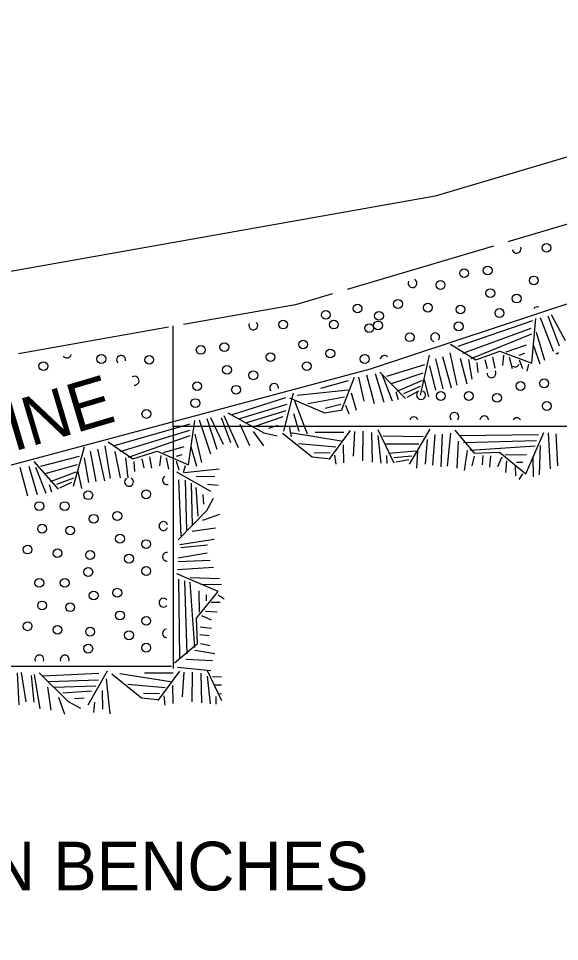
# Model space of a CAD drawing. Extents: x 997.6 to 1036.7, y 998.9 to 1022.6.
# Drawn here: x 1018.163 to 1020.382, y 1006.379 to 1010.166 of the extents above; entities that cross this region are included whole.
import ezdxf

# ---------------------------------------------------------------- set-up
doc = ezdxf.new("R2010")
doc.units = 0
doc.layers.add('Level 1', color=7, linetype='Continuous')

msp = doc.modelspace()

# ---------------------------------------------------------------- linework, layer by layer
at = {"layer": 'Level 1'}
for p, q in [((1023.7441, 1010.0953), (1019.6052, 1008.7269)), ((1018.7976, 1008.4912), (1018.7976, 1008.9045)), ((1019.6052, 1008.7269), (1013.981, 1007.2206)), ((1022.454, 1008.4912), (1018.7976, 1008.4912)), ((1018.7976, 1008.4912), (1018.7976, 1007.4992)), ((1018.79, 1007.5068), (1015.1355, 1007.5068))]:
    msp.add_line(p, q, dxfattribs=at)
for points in [[(1029.0033, 1012.8863), (1024.1867, 1010.7167), (1019.8715, 1009.4363), (1016.9586, 1008.9191), (1012.5591, 1007.8981), (1008.4331, 1006.3787)], [(1020.7697, 1009.4276), (1020.1705, 1009.2497)], [(1020.1106, 1009.232), (1019.5113, 1009.0542)], [(1019.4514, 1009.0364), (1019.2992, 1008.9912), (1018.8402, 1008.9097)], [(1019.9343, 1008.8293), (1020.0389, 1008.7647), (1020.1371, 1008.8012), (1020.2679, 1008.7515), (1020.2842, 1008.9352)], [(1019.9661, 1008.8218), (1020.272, 1008.9269)], [(1020.3019, 1008.9389), (1020.3559, 1008.8013)], [(1020.3333, 1008.9455), (1020.3807, 1008.8229)], [(1020.3482, 1008.9508), (1020.4048, 1008.8438)], [(1018.7787, 1008.8988), (1018.1632, 1008.7896)], [(1019.9857, 1008.7923), (1020.266, 1008.895)], [(1020.2867, 1008.8791), (1020.3208, 1008.7638)], [(1020.0198, 1008.7706), (1020.2679, 1008.8723)], [(1020.1632, 1008.7974), (1020.2462, 1008.8265)], [(1020.2732, 1008.8273), (1020.3007, 1008.7487)], [(1019.8474, 1008.7837), (1019.811, 1008.6204)], [(1019.8732, 1008.7689), (1019.9028, 1008.6464)], [(1019.9018, 1008.7793), (1019.9376, 1008.6508)], [(1019.9322, 1008.7944), (1019.9613, 1008.6609)], [(1019.9738, 1008.7725), (1020.0016, 1008.6666)], [(1020.0087, 1008.7668), (1020.0223, 1008.6852)], [(1020.0759, 1008.7671), (1020.0853, 1008.7299)], [(1020.1069, 1008.776), (1020.117, 1008.7306)], [(1020.152, 1008.7848), (1020.1487, 1008.7412)], [(1020.1748, 1008.7759), (1020.187, 1008.7297)], [(1020.2162, 1008.7842), (1020.2402, 1008.7922)], [(1020.2167, 1008.7652), (1020.2295, 1008.7301)], [(1019.6741, 1008.6976), (1019.8299, 1008.7461)], [(1019.8493, 1008.7399), (1019.8733, 1008.6408)], [(1020.043, 1008.7536), (1020.0475, 1008.7125)], [(1020.255, 1008.7467), (1020.2479, 1008.7187)], [(1019.5399, 1008.6933), (1019.4868, 1008.5554)], [(1019.5581, 1008.6945), (1019.5789, 1008.595)], [(1019.5902, 1008.7037), (1019.6212, 1008.5862)], [(1019.6265, 1008.7084), (1019.6608, 1008.5916)], [(1019.6448, 1008.7149), (1019.7506, 1008.606)], [(1019.6548, 1008.7042), (1019.6962, 1008.5972)], [(1019.6933, 1008.6679), (1019.8233, 1008.7117)], [(1019.4033, 1008.6487), (1019.5167, 1008.68)], [(1019.7163, 1008.6363), (1019.82, 1008.6811)], [(1019.7431, 1008.6269), (1019.8116, 1008.6567)], [(1019.8272, 1008.6837), (1019.8451, 1008.6137)], [(1019.0409, 1008.5403), (1019.2599, 1008.6109)], [(1019.2898, 1008.6282), (1019.2495, 1008.4726)], [(1019.3053, 1008.6201), (1019.5146, 1008.6422)], [(1019.3492, 1008.5863), (1019.5002, 1008.6129)], [(1019.527, 1008.6294), (1019.5484, 1008.5587)], [(1019.7103, 1008.6332), (1019.7197, 1008.6025)], [(1019.7568, 1008.6124), (1019.8046, 1008.6377)], [(1019.0707, 1008.5246), (1019.2649, 1008.5838)], [(1019.275, 1008.6097), (1019.4178, 1008.5475)], [(1019.2956, 1008.5964), (1019.3466, 1008.4617)], [(1019.421, 1008.5671), (1019.4845, 1008.5838)], [(1019.5045, 1008.5788), (1019.5185, 1008.5437)], [(1019.0048, 1008.5363), (1019.0643, 1008.406)], [(1019.0222, 1008.5472), (1019.1687, 1008.466), (1019.2244, 1008.4527)], [(1019.0948, 1008.5064), (1019.2605, 1008.5573)], [(1019.2911, 1008.5454), (1019.3124, 1008.4718)], [(1019.4178, 1008.5475), (1019.4841, 1008.5587)], [(1018.5312, 1008.4291), (1018.6324, 1008.359), (1018.7323, 1008.3902), (1018.8604, 1008.3338), (1018.8864, 1008.5164)], [(1018.5568, 1008.4133), (1018.8678, 1008.5023)], [(1018.9042, 1008.5192), (1018.9508, 1008.379)], [(1018.9358, 1008.5242), (1018.9769, 1008.3992)], [(1018.951, 1008.5287), (1019.002, 1008.4189)], [(1018.9946, 1008.5292), (1019.0332, 1008.4261)], [(1019.0714, 1008.5018), (1019.1098, 1008.4132)], [(1019.1381, 1008.4941), (1019.2492, 1008.5328)], [(1019.1899, 1008.4847), (1019.2287, 1008.4974)], [(1018.5807, 1008.3894), (1018.866, 1008.4772)], [(1018.8858, 1008.4603), (1018.9139, 1008.3434)], [(1019.1252, 1008.4714), (1019.1685, 1008.4117)], [(1019.2461, 1008.4642), (1019.3678, 1008.3668)], [(1019.273, 1008.4923), (1019.2814, 1008.4493)], [(1019.2783, 1008.4666), (1019.4862, 1008.4326)], [(1019.3796, 1008.4687), (1019.4974, 1008.4687)], [(1019.5234, 1008.475), (1019.4353, 1008.356)], [(1019.5413, 1008.4714), (1019.5351, 1008.3697)], [(1019.575, 1008.4721), (1019.5734, 1008.3504)], [(1019.6111, 1008.4667), (1019.6132, 1008.3451)], [(1019.6368, 1008.479), (1019.7028, 1008.3424)], [(1019.8502, 1008.4807), (1019.7648, 1008.3375)], [(1019.9006, 1008.4598), (1019.8947, 1008.3261)], [(1019.9343, 1008.4643), (1019.9207, 1008.3283)], [(1019.9519, 1008.4766), (1020.0312, 1008.3822), (1020.1351, 1008.3863), (1020.2442, 1008.2981), (1020.3172, 1008.4671)], [(1020.3352, 1008.4652), (1020.3438, 1008.3177)], [(1020.3673, 1008.462), (1020.3734, 1008.3302)], [(1018.6137, 1008.3659), (1018.8667, 1008.4545)], [(1019.3112, 1008.4222), (1019.4643, 1008.4082)], [(1019.6372, 1008.4552), (1019.649, 1008.3415)], [(1019.659, 1008.4535), (1019.8226, 1008.4504)], [(1019.8391, 1008.4387), (1019.8306, 1008.3369)], [(1019.8702, 1008.4592), (1019.8606, 1008.3332)], [(1019.9667, 1008.4311), (1019.9607, 1008.3213)], [(1019.9723, 1008.4551), (1020.2955, 1008.4587)], [(1019.9887, 1008.4255), (1020.2879, 1008.4347)], [(1018.4323, 1008.4063), (1018.3874, 1008.2452)], [(1018.4574, 1008.3903), (1018.4806, 1008.2664)], [(1018.4865, 1008.3992), (1018.5154, 1008.2689)], [(1018.5177, 1008.4126), (1018.5397, 1008.2778)], [(1018.5581, 1008.3887), (1018.5802, 1008.2814)], [(1018.7582, 1008.3852), (1018.8427, 1008.4098)], [(1018.8697, 1008.4093), (1018.8931, 1008.3293)], [(1019.3752, 1008.3849), (1019.4409, 1008.384)], [(1019.4945, 1008.4168), (1019.4957, 1008.343)], [(1019.6677, 1008.4199), (1019.8052, 1008.4202)], [(1019.6803, 1008.3822), (1019.792, 1008.3922)], [(1019.7998, 1008.3923), (1019.7951, 1008.32)], [(1020.0032, 1008.3937), (1019.9907, 1008.3117)], [(1020.0152, 1008.3939), (1020.2823, 1008.4127)], [(1020.3024, 1008.413), (1020.2984, 1008.293)], [(1018.2265, 1008.3483), (1018.3263, 1008.2341)], [(1018.2548, 1008.3295), (1018.4129, 1008.3697)], [(1018.432, 1008.3626), (1018.4507, 1008.2624)], [(1018.6023, 1008.3627), (1018.6117, 1008.2805)], [(1018.6359, 1008.3477), (1018.6382, 1008.3065)], [(1018.6696, 1008.3594), (1018.677, 1008.3219)], [(1018.7009, 1008.3668), (1018.7087, 1008.3209)], [(1018.7464, 1008.3732), (1018.7409, 1008.3298)], [(1018.7687, 1008.3632), (1018.7785, 1008.3162)], [(1018.81, 1008.3502), (1018.821, 1008.3144)], [(1018.8105, 1008.3693), (1018.835, 1008.3761)], [(1019.3678, 1008.3668), (1019.4336, 1008.3599)], [(1019.459, 1008.3743), (1019.4639, 1008.3365)], [(1019.6724, 1008.3722), (1019.673, 1008.3401)], [(1019.7025, 1008.3646), (1019.7762, 1008.3718)], [(1019.7108, 1008.3467), (1019.7645, 1008.3558)], [(1020.0315, 1008.3703), (1020.0224, 1008.3301)], [(1020.0673, 1008.3731), (1020.0641, 1008.335)], [(1020.0994, 1008.3715), (1020.0942, 1008.3253)], [(1020.1452, 1008.3663), (1020.128, 1008.326)], [(1020.1591, 1008.3747), (1020.2471, 1008.3762)], [(1020.1638, 1008.3505), (1020.1604, 1008.3027)], [(1020.273, 1008.3685), (1020.2744, 1008.2848)], [(1018.1688, 1008.3247), (1018.1997, 1008.2072)], [(1018.2051, 1008.3295), (1018.2394, 1008.2127)], [(1018.2334, 1008.3252), (1018.2748, 1008.2183)], [(1018.2724, 1008.2988), (1018.4045, 1008.3357)], [(1018.8472, 1008.3297), (1018.8387, 1008.3022)], [(1018.8436, 1008.303), (1018.9867, 1008.3175)], [(1020.2001, 1008.3272), (1020.2007, 1008.2896)], [(1020.2057, 1008.3452), (1020.2314, 1008.3457)], [(1018.2937, 1008.266), (1018.3997, 1008.3054)], [(1018.32, 1008.2552), (1018.39, 1008.2815)], [(1018.407, 1008.3077), (1018.4212, 1008.2367)], [(1018.8114, 1008.3063), (1018.9507, 1008.2268)], [(1018.8301, 1008.0433), (1018.8202, 1008.2727)], [(1018.8535, 1008.0677), (1018.8478, 1008.2712)], [(1018.8917, 1008.2859), (1018.9677, 1008.2873)], [(1020.2305, 1008.2978), (1020.2147, 1008.2737)], [(1018.2889, 1008.2542), (1018.2983, 1008.2236)], [(1018.3329, 1008.2401), (1018.382, 1008.2627)], [(1018.8773, 1008.086), (1018.872, 1008.2596)], [(1018.9004, 1008.1244), (1018.8924, 1008.2419)], [(1018.9382, 1008.2547), (1018.9818, 1008.2512)], [(1018.8183, 1008.0273), (1018.9359, 1008.1471), (1018.9631, 1008.1972)], [(1018.9235, 1008.1727), (1018.921, 1008.2127)], [(1018.9187, 1008.1067), (1018.9882, 1008.1318)], [(1018.8755, 1008.0621), (1018.9713, 1008.0757)], [(1018.8248, 1008.0073), (1018.966, 1008.0298)], [(1018.8288, 1007.9955), (1018.9383, 1008.0055)], [(1018.8177, 1007.9534), (1018.9372, 1007.9734)], [(1018.8178, 1007.9376), (1018.9497, 1007.9438)], [(1018.8146, 1007.9056), (1018.9622, 1007.9142)], [(1018.8033, 1007.5222), (1018.8976, 1007.6016), (1018.8937, 1007.7054), (1018.9818, 1007.8146), (1018.8128, 1007.8876)], [(1018.8247, 1007.5427), (1018.8212, 1007.8658)], [(1018.8543, 1007.559), (1018.8452, 1007.8582)], [(1018.8668, 1007.8727), (1018.9868, 1007.8687)], [(1018.886, 1007.5856), (1018.8673, 1007.8527)], [(1018.9052, 1007.7294), (1018.9037, 1007.8174)], [(1018.9113, 1007.8433), (1018.9951, 1007.8447)], [(1018.9347, 1007.7761), (1018.9343, 1007.8017)], [(1018.9821, 1007.8008), (1019.0062, 1007.785)], [(1018.9527, 1007.7704), (1018.9902, 1007.7711)], [(1018.9135, 1007.7156), (1018.9539, 1007.6983)], [(1018.9294, 1007.7342), (1018.9772, 1007.7307)], [(1018.9083, 1007.6698), (1018.9546, 1007.6646)], [(1018.9067, 1007.6377), (1018.9448, 1007.6344)], [(1018.9095, 1007.6018), (1018.9497, 1007.5927)], [(1018.8862, 1007.5736), (1018.9683, 1007.561)], [(1018.8487, 1007.5371), (1018.9585, 1007.531)], [(1018.1577, 1007.4817), (1018.1639, 1007.3498)], [(1018.1736, 1007.4819), (1018.1936, 1007.3623)], [(1018.2475, 1007.4812), (1018.3673, 1007.3637), (1018.4174, 1007.3364)], [(1018.2635, 1007.4694), (1018.4929, 1007.4794)], [(1018.5265, 1007.4881), (1018.447, 1007.3488)], [(1018.546, 1007.4765), (1018.6677, 1007.3791)], [(1018.5782, 1007.4788), (1018.7861, 1007.4448)], [(1018.6795, 1007.4809), (1018.7973, 1007.4809)], [(1018.8233, 1007.4873), (1018.7352, 1007.3682)], [(1018.8156, 1007.5046), (1018.9516, 1007.491)], [(1018.8412, 1007.4837), (1018.835, 1007.382)], [(1018.8749, 1007.4843), (1018.8733, 1007.3627)], [(1018.911, 1007.479), (1018.9131, 1007.3573)], [(1018.9367, 1007.4912), (1018.9963, 1007.3679)], [(1018.2157, 1007.4707), (1018.2257, 1007.3612)], [(1018.2275, 1007.4747), (1018.25, 1007.3335)], [(1018.2878, 1007.446), (1018.4913, 1007.4517)], [(1018.5232, 1007.456), (1018.5377, 1007.3127)], [(1018.9372, 1007.4674), (1018.9489, 1007.3537)], [(1018.9589, 1007.4657), (1018.9963, 1007.4651)], [(1018.2822, 1007.424), (1018.2958, 1007.3282)], [(1018.3062, 1007.4223), (1018.4797, 1007.4275)], [(1018.3446, 1007.3992), (1018.4621, 1007.4071)], [(1018.5061, 1007.4079), (1018.5075, 1007.3319)], [(1018.6111, 1007.4344), (1018.7642, 1007.4205)], [(1018.7944, 1007.4291), (1018.7956, 1007.3552)], [(1018.9677, 1007.4322), (1018.9963, 1007.4322)], [(1018.3269, 1007.3808), (1018.352, 1007.3113)], [(1018.3928, 1007.376), (1018.4328, 1007.3785)], [(1018.4749, 1007.3613), (1018.4714, 1007.3177)], [(1018.6677, 1007.3791), (1018.7335, 1007.3722)], [(1018.6751, 1007.3972), (1018.7408, 1007.3963)], [(1018.7589, 1007.3866), (1018.7638, 1007.3487)], [(1018.9723, 1007.3844), (1018.9729, 1007.3523)], [(1018.9802, 1007.3944), (1018.9963, 1007.3958)]]:
    msp.add_lwpolyline(points, dxfattribs=at)
for centre in [(1020.3285, 1009.2245), (1020.0872, 1009.1317), (1019.9905, 1009.1205), (1020.2765, 1009.0908), (1019.894, 1009.0722), (1020.0982, 1009.0387), (1020.206, 1009.0165), (1019.5532, 1008.9757), (1019.7194, 1008.9942), (1019.842, 1008.9793), (1019.9757, 1008.9718), (1019.4232, 1008.9497), (1019.6414, 1008.9458), (1020.1354, 1008.957), (1019.2485, 1008.9098), (1019.4565, 1008.9098), (1019.6377, 1008.9062), (1019.9682, 1008.9023), (1019.6015, 1008.895), (1019.3304, 1008.8282), (1019.7677, 1008.8578), (1018.9105, 1008.8058), (1019.0072, 1008.817), (1019.4417, 1008.791), (1018.5029, 1008.7687), (1018.6989, 1008.765), (1019.1965, 1008.7762), (1019.5829, 1008.7687), (1018.2652, 1008.739), (1019.0182, 1008.724), (1019.3452, 1008.739), (1019.126, 1008.7018), (1020.3185, 1008.6689), (1018.8957, 1008.6572), (1019.0554, 1008.6423), (1020.2218, 1008.6578), (1019.895, 1008.6169), (1020.0101, 1008.6169), (1020.1253, 1008.6094), (1018.8882, 1008.5877), (1020.3295, 1008.5759), (1018.6877, 1008.5432), (1018.4492, 1008.2096), (1018.687, 1008.2134), (1018.2487, 1008.1651), (1018.3527, 1008.1651), (1018.4715, 1008.1131), (1018.5682, 1008.1243), (1018.2599, 1008.0723), (1018.375, 1008.0648), (1018.5792, 1008.0313), (1018.687, 1008.0091), (1018.2004, 1007.9868), (1018.323, 1007.9719), (1018.4567, 1007.9644), (1018.6164, 1007.9496), (1018.4492, 1007.8949), (1018.687, 1007.8988), (1018.2487, 1007.8504), (1018.3527, 1007.8504), (1018.4715, 1007.7984), (1018.5682, 1007.8096), (1018.2599, 1007.7576), (1018.375, 1007.7501), (1018.5792, 1007.7166), (1018.687, 1007.6944), (1018.2004, 1007.6721), (1018.323, 1007.6573), (1018.4567, 1007.6498), (1018.6164, 1007.6349), (1018.4492, 1007.5803), (1018.687, 1007.5841)]:
    msp.add_circle(centre, 0.0181, dxfattribs=at)
for centre, start, end in [((1020.206, 1009.2208), 192.5924, 21.1102), ((1019.7789, 1009.0797), 152.5588, 61.1438), ((1020.2914, 1008.9645), 72.8567, 143.5339), ((1019.126, 1008.9062), 156.0273, 43.7091), ((1019.8717, 1008.8578), 322.2172, 254.1734), ((1018.3617, 1008.791), 214.291, 345.4454), ((1018.5837, 1008.765), 346.2866, 220.3738), ((1019.6637, 1008.765), 45.4335, 170.9571), ((1020.3666, 1008.8089), 269.8389, 307.5613), ((1020.1995, 1008.7543), 237.2049, 333.8417), ((1018.6394, 1008.6795), 264.6356, 121.8271), ((1020.103, 1008.7098), 179.3348, 31.7118), ((1019.2114, 1008.6498), 352.1094, 219.6975), ((1019.8141, 1008.6206), 146.4474, 64.5992), ((1019.9506, 1008.5314), 318.8367, 220.8287), ((1019.7845, 1008.5129), 23.0906, 156.5748), ((1020.0733, 1008.5166), 8.1836, 171.4818), ((1020.207, 1008.5091), 32.4333, 147.2321), ((1018.6164, 1008.2643), 125.7985, 60.4429), ((1018.7724, 1008.2718), 119.3183, 283.8327), ((1018.7575, 1008.0834), 17.2961, 341.3852), ((1018.7724, 1007.9571), 86.4854, 272.1959), ((1018.7575, 1007.7688), 40.6753, 318.006), ((1018.7724, 1007.6424), 98.0034, 260.6779), ((1018.2487, 1007.5358), 339.4611, 200.196), ((1018.3527, 1007.5358), 338.4049, 201.2523)]:
    msp.add_arc(centre, 0.0181, start, end, dxfattribs=at)

# ---------------------------------------------------------------- texts
msp.add_text('LINE', height=0.2, rotation=16.5259, dxfattribs=at).set_placement((1017.9995, 1008.3459))
msp.add_text('FOUNDATION BENCHES', height=0.2, dxfattribs=at).set_placement((1016.4632, 1006.5882))

doc.saveas('drawing.dxf')
